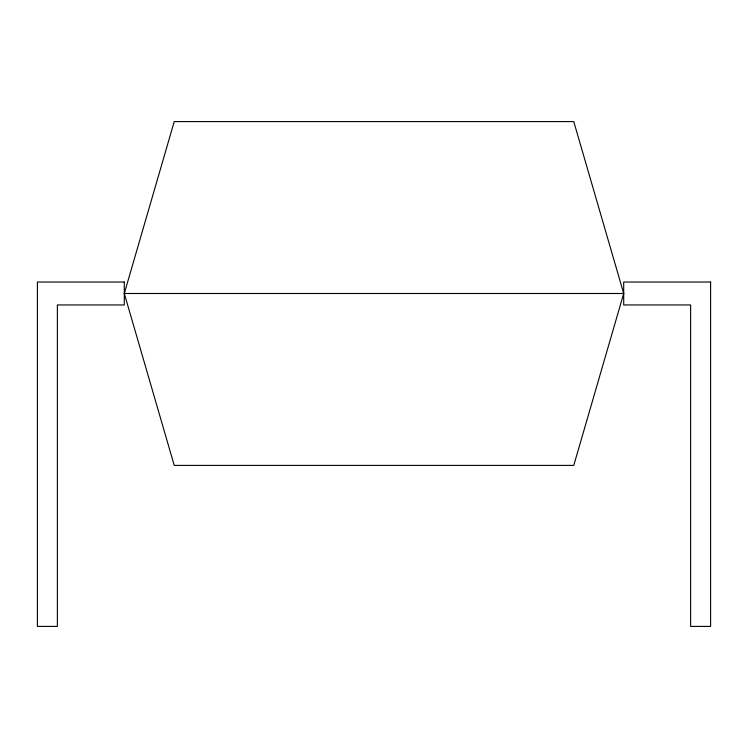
<?xml version="1.0" encoding="UTF-8"?>
<svg xmlns="http://www.w3.org/2000/svg" width="748" height="748" viewBox="0 0 748 748"><rect width="100%" height="100%" fill="white"/><g stroke="black" fill="none" stroke-linecap="round" stroke-linejoin="round"><path stroke-width="1.12" d="M124.299 293.496L174.237 121.587L573.763 121.587L623.701 293.496L573.763 465.396L174.237 465.396L124.299 293.496L623.701 293.496M124.299 282.033L37.4 282.033L37.4 626.413L57.372 626.413L57.372 304.95L124.299 304.95L124.299 282.033M710.6 282.033L623.701 282.033L623.701 304.95L690.628 304.95L690.628 626.413L710.6 626.413L710.6 282.033"/></g></svg>
